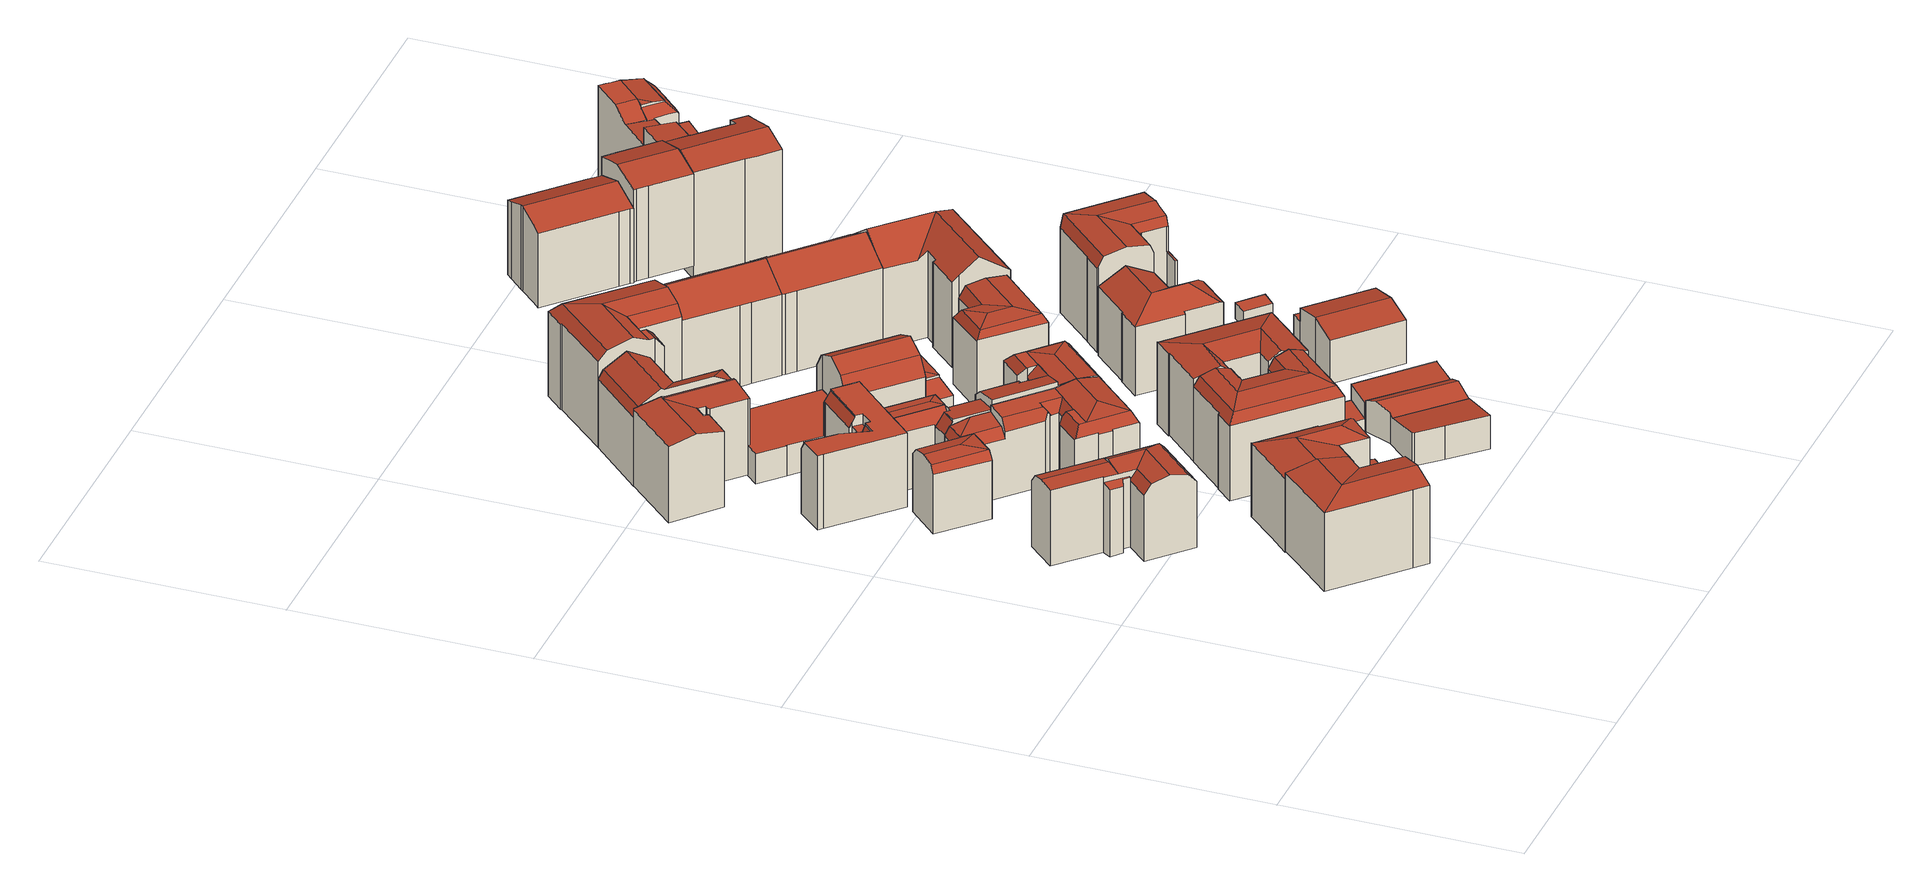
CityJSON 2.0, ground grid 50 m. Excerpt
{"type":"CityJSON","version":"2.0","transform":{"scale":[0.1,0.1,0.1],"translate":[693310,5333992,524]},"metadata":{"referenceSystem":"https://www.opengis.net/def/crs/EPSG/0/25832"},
"CityObjects":{
"building1":{"type":"Building","attributes":{"Gemeindeschluessel":"09162000","HoeheDach":"546.580","HoeheGrund":"527.870","Methode":"2000","NiedrigsteTraufeDesGebaeudes":"545.292","Geometrietyp2DReferenz":"3000","function":"31001_1000","roofType":"3100","measuredHeight":18.71,"storeysAboveGround":5},"geometry":[{"type":"MultiSurface","lod":"2","boundaries":[[[0,1,2,3,4,5]],[[6,7,8,2,1,0]],[[5,4,3,9,10,11]],[[12,13,14,15,11,10,9,16,17,18,19,20,21,22]],[[2,8,17,16,9,3]],[[15,14,23,24,5,11]],[[24,23,25,26,27,0,5]],[[27,26,28,29,30,6,0]],[[20,19,18,17,8,7,6,30]],[[29,21,20,30]],[[13,25,23,14]],[[21,29,28,22]],[[13,12,22,28,26,25]]],"semantics":{"surfaces":[{"type":"RoofSurface"},{"type":"WallSurface"},{"type":"GroundSurface"}],"values":[0,0,1,2,1,1,0,0,1,1,1,1,1]}}]},
"building2":{"type":"Building","attributes":{"Gemeindeschluessel":"09162000","HoeheDach":"545.430","HoeheGrund":"527.653","Methode":"2000","NiedrigsteTraufeDesGebaeudes":"542.210","Geometrietyp2DReferenz":"3000","function":"31001_1000","roofType":"3100","measuredHeight":17.78,"storeysAboveGround":4},"geometry":[{"type":"MultiSurface","lod":"2","boundaries":[[[31,32,33,34,35,36,37]],[[33,38,39,34]],[[40,41,42,43,44,45]],[[34,39,46,35]],[[47,48,49,50,51,43,42]],[[52,45,44,53,38]],[[54,55,56,57,58,59]],[[46,39,60,50,49]],[[61,62,63,59,58,64]],[[52,65,40,45]],[[66,64,58,57]],[[54,59,63,67]],[[39,38,53,60]],[[65,52,32,31]],[[50,60,53,51]],[[32,52,38,33]],[[68,47,42,41]],[[53,44,43,51]],[[35,46,66,57,56,36]],[[67,63,62,69]],[[68,69,62,61,48,47]],[[46,49,48,61,64,66]],[[54,67,69,68,41,40,65,31,37,55]],[[37,36,56,55]]],"semantics":{"surfaces":[{"type":"WallSurface"},{"type":"RoofSurface"},{"type":"GroundSurface"}],"values":[0,1,0,1,1,1,0,1,1,0,0,0,1,0,0,1,0,1,1,0,0,0,2,0]}}]},
"building3":{"type":"Building","attributes":{"Gemeindeschluessel":"09162000","HoeheDach":"533.784","HoeheGrund":"527.784","Methode":"3220","NiedrigsteTraufeDesGebaeudes":"533.784","Geometrietyp2DReferenz":"3000","function":"31001_2000","roofType":"9999","measuredHeight":6},"geometry":[{"type":"MultiSurface","lod":"2","boundaries":[[[70,71,72,73]],[[74,70,73,75]],[[76,74,75,77]],[[77,75,73,72]],[[71,70,74,76]],[[71,76,77,72]]],"semantics":{"surfaces":[{"type":"WallSurface"},{"type":"GroundSurface"},{"type":"RoofSurface"}],"values":[0,0,0,1,2,0]}}]},
"building4":{"type":"Building","attributes":{"Gemeindeschluessel":"09162000","HoeheDach":"545.470","HoeheGrund":"527.600","Methode":"2000","NiedrigsteTraufeDesGebaeudes":"543.871","Geometrietyp2DReferenz":"3000","function":"31001_9998","roofType":"3200","measuredHeight":17.87,"storeysAboveGround":4},"geometry":[{"type":"MultiSurface","lod":"2","boundaries":[[[78,79,80,81,82,83]],[[80,79,84,85]],[[86,87,88,78,83,89,90]],[[91,92,93,94,95,96,97,98]],[[99,100,101,102,95,94]],[[103,98,97,96,88,87,86]],[[101,104,105,106,107,102]],[[85,84,108,109]],[[110,100,99,94,93,92,91,111,112,113,114,82,81,80,85,109,115,116,117]],[[90,89,83,82,114,113]],[[88,118,107,106,119,108,84,79,78]],[[91,98,103,111]],[[117,105,104,110]],[[96,95,102,107,118,88]],[[110,104,101,100]],[[112,111,103,86,90,113]],[[119,106,105,117,116,115,109,108]]],"semantics":{"surfaces":[{"type":"WallSurface"},{"type":"RoofSurface"},{"type":"GroundSurface"}],"values":[0,0,1,0,0,1,1,0,2,0,1,0,0,1,0,0,0]}}]},
"building5":{"type":"Building","attributes":{"Gemeindeschluessel":"09162000","HoeheDach":"543.650","HoeheGrund":"527.150","Methode":"2000","NiedrigsteTraufeDesGebaeudes":"540.872","Geometrietyp2DReferenz":"3000","function":"31001_2000","roofType":"1000","measuredHeight":16.5,"storeysAboveGround":4},"geometry":[{"type":"MultiSurface","lod":"2","boundaries":[[[120,121,122,123,124,125,126,127]],[[128,129,130,131,132]],[[130,129,133,134,122,121]],[[135,136,137,138]],[[139,140,141,142]],[[143,144,145,146,147,131,130,121,120]],[[128,132,148,149,150]],[[142,151,152,139]],[[132,131,147]],[[153,154,124,123,155,156]],[[136,157,158,159,160,156,155,134,133,150,149,161,141,140,137]],[[162,163,145,144]],[[164,161,149,148]],[[165,166,163,162]],[[143,120,127,167]],[[168,158,157,169]],[[148,132,147,146,164]],[[170,138,137,140,139,152]],[[142,141,161,164]],[[164,146,145,163,166,151,142]],[[167,127,126,171]],[[172,160,159,173]],[[171,126,125,174]],[[173,159,158,168]],[[169,157,136,135]],[[170,165,162,144,143,167,171,174,154,153,172,173,168,169,135,138]],[[174,125,124,154]],[[153,156,160,172]],[[165,170,152,151,166]],[[122,134,155,123]],[[128,150,133,129]]],"semantics":{"surfaces":[{"type":"RoofSurface"},{"type":"WallSurface"},{"type":"GroundSurface"}],"values":[0,0,1,1,1,1,1,0,1,1,0,1,1,1,1,1,0,1,1,0,1,1,1,1,1,2,1,1,1,1,1]}}]},
"building6":{"type":"Building","attributes":{"Gemeindeschluessel":"09162000","HoeheDach":"545.060","HoeheGrund":"527.063","Methode":"2000","NiedrigsteTraufeDesGebaeudes":"544.044","Geometrietyp2DReferenz":"3000","function":"31001_2000","roofType":"3100","measuredHeight":18,"storeysAboveGround":4},"geometry":[{"type":"MultiSurface","lod":"2","boundaries":[[[175,176,177,178,179]],[[180,181,177,176]],[[182,183,184,185]],[[186,175,179,187]],[[188,189,190,191]],[[192,193,194,195,196]],[[197,198,199,200]],[[182,192,196,190,189,201,202,183]],[[186,187,203,204]],[[205,201,189,188]],[[198,197,194,193]],[[206,205,188,191,195,194,197,200,180,176,175,186,204,207]],[[198,193,192,182,178,177,181,199]],[[184,207,204,203,208,185]],[[206,207,184,183,202]],[[206,202,201,205]],[[185,208,182]],[[200,199,181,180]],[[191,190,196,195]],[[182,208,203,187,179,178]]],"semantics":{"surfaces":[{"type":"WallSurface"},{"type":"RoofSurface"},{"type":"GroundSurface"}],"values":[0,0,1,0,0,0,0,1,0,0,0,2,1,0,0,0,1,0,0,1]}}]},
"building7":{"type":"Building","attributes":{"Gemeindeschluessel":"09162000","HoeheDach":"545.260","HoeheGrund":"527.419","Methode":"2000","NiedrigsteTraufeDesGebaeudes":"540.250","Geometrietyp2DReferenz":"3000","function":"31001_9998","roofType":"3200","measuredHeight":17.84,"storeysAboveGround":4},"geometry":[{"type":"MultiSurface","lod":"2","boundaries":[[[209,210,211,212,213]],[[214,215,216,217]],[[218,219,220,221,222]],[[223,224,225,226]],[[227,228,218,222,213,212]],[[229,223,226,230]],[[217,231,232,214]],[[233,234,235,236,237,238]],[[219,239,240,241,220]],[[242,215,214,232,243,244,245,246,247,248,249,250]],[[251,248,247,252]],[[221,220,241,253,246,245]],[[254,227,212,255,223,229]],[[256,257,258,259]],[[228,260,239,219,218]],[[211,255,212]],[[261,262,263,264]],[[265,266,267,233,238]],[[268,269,270,271]],[[235,272,273,236]],[[274,210,231,217]],[[275,230,226,225,276,269,268]],[[277,249,248,251,278]],[[250,249,277,279]],[[267,258,257,280,278,251,281,234,233]],[[243,232,231]],[[242,271,270,216,215]],[[281,272,235,234]],[[224,274,217,276,225]],[[261,282,237,236,273,262]],[[265,238,237,282]],[[259,258,267,266]],[[252,247,246,253,272,281]],[[251,252,281]],[[283,279,277,278,280]],[[221,245,244,209,213,222]],[[254,229,230,275]],[[283,256,259,266,265,282,261,264,260,228,227,254,275,268,271,242,250,279]],[[210,209,244,243,231]],[[255,211,274,224,223]],[[217,216,270,269,276]],[[211,210,274]],[[283,280,257,256]],[[272,253,263,262,273]],[[260,264,263,240,239]],[[240,263,253,241]]],"semantics":{"surfaces":[{"type":"RoofSurface"},{"type":"WallSurface"},{"type":"GroundSurface"}],"values":[0,0,0,0,1,0,1,0,0,1,0,0,1,1,1,1,1,1,1,0,1,1,0,1,0,0,1,0,0,1,1,1,0,0,1,1,1,2,0,0,0,1,1,0,1,0]}}]},
"building8":{"type":"Building","attributes":{"Gemeindeschluessel":"09162000","HoeheDach":"533.309","HoeheGrund":"527.309","Methode":"3220","NiedrigsteTraufeDesGebaeudes":"533.309","Geometrietyp2DReferenz":"3000","function":"31001_2000","roofType":"9999","measuredHeight":6},"geometry":[{"type":"MultiSurface","lod":"2","boundaries":[[[284,285,286,287]],[[288,289,285,284]],[[288,284,287,290]],[[285,289,291,286]],[[287,286,291,290]],[[289,288,290,291]]],"semantics":{"surfaces":[{"type":"WallSurface"},{"type":"RoofSurface"},{"type":"GroundSurface"}],"values":[0,1,0,0,2,0]}}]},
"building9":{"type":"Building","attributes":{"Gemeindeschluessel":"09162000","HoeheDach":"531.064","HoeheGrund":"527.330","Methode":"1000","NiedrigsteTraufeDesGebaeudes":"530.474","Geometrietyp2DReferenz":"3000","function":"31001_2000","roofType":"1000","measuredHeight":3.73},"geometry":[{"type":"MultiSurface","lod":"2","boundaries":[[[292,293,290,294]],[[295,296,297,293,292]],[[296,298,291,297]],[[299,295,292,294]],[[293,297,291,290]],[[299,298,296,295]],[[299,294,290,291,298]]],"semantics":{"surfaces":[{"type":"WallSurface"},{"type":"RoofSurface"},{"type":"GroundSurface"}],"values":[0,1,0,0,0,0,2]}}]},
"building10":{"type":"Building","attributes":{"Gemeindeschluessel":"09162000","HoeheDach":"546.850","HoeheGrund":"527.047","Methode":"2000","NiedrigsteTraufeDesGebaeudes":"541.521","Geometrietyp2DReferenz":"3000","function":"31001_1000","roofType":"3100","measuredHeight":19.8,"storeysAboveGround":4},"geometry":[{"type":"MultiSurface","lod":"2","boundaries":[[[300,301,302,303,304,305,306,307,308,309,310,311]],[[312,300,311,313]],[[314,315,316,312,317]],[[304,318,319,320,321,322,305]],[[323,324,325,317,312,313]],[[319,318,326,327,328]],[[308,325,324,309]],[[325,329,317]],[[330,322,321,331]],[[329,325,308,307,331]],[[302,327,326,303]],[[323,310,309,324]],[[320,319,328,332]],[[303,326,318,304]],[[301,300,312,316,333]],[[329,331,321,320,332,314,317]],[[333,316,315]],[[310,323,313,311]],[[301,333,315,314,332,328,327,302]],[[305,322,330,306]],[[306,330,331,307]]],"semantics":{"surfaces":[{"type":"GroundSurface"},{"type":"WallSurface"},{"type":"RoofSurface"}],"values":[0,1,2,1,2,2,1,1,2,1,1,1,2,1,1,2,2,1,1,1,1]}}]},
"building11":{"type":"Building","attributes":{"Gemeindeschluessel":"09162000","HoeheDach":"533.683","HoeheGrund":"527.033","Methode":"1000","NiedrigsteTraufeDesGebaeudes":"533.683","Geometrietyp2DReferenz":"3000","function":"31001_2000","roofType":"1000","measuredHeight":6.65,"storeysAboveGround":2},"geometry":[{"type":"MultiSurface","lod":"2","boundaries":[[[334,335,336,337]],[[338,339,340,341]],[[341,340,342,343]],[[344,345,335,334]],[[346,347,348,349]],[[349,348,350,351]],[[337,336,339,338]],[[352,353,347,346]],[[300,344,334,337,338,341,343,352,346,349,351,301]],[[301,354,355,300]],[[345,355,354,350,348,347,353,342,340,339,336,335]],[[351,350,354,301]],[[343,342,353,352]],[[345,344,300,355]]],"semantics":{"surfaces":[{"type":"WallSurface"},{"type":"GroundSurface"},{"type":"RoofSurface"}],"values":[0,0,0,0,0,0,0,0,1,0,2,0,0,0]}}]},
"building12":{"type":"Building","attributes":{"Gemeindeschluessel":"09162000","HoeheDach":"545.470","HoeheGrund":"527.473","Methode":"2000","NiedrigsteTraufeDesGebaeudes":"539.980","Geometrietyp2DReferenz":"3000","function":"31001_9998","roofType":"3200","measuredHeight":18,"storeysAboveGround":4},"geometry":[{"type":"MultiSurface","lod":"2","boundaries":[[[356,357,358,359]],[[360,361,362,363,364,365,366]],[[367,368,369,370,371,372,373,374,375,356,359,376]],[[377,378,375,374,379,380]],[[381,382,383,384,385,386]],[[387,388,389]],[[382,390,391,383]],[[360,366,392,393,373,372]],[[394,395,396,397]],[[397,398,399,394]],[[387,389,400,401,402]],[[382,381,377,380]],[[356,375,378,357]],[[403,364,363,404]],[[405,406,407,408]],[[409,402,401,410,411,412]],[[413,414,415,416,417,403,404,418,419,420,421,405,408,422,423,424,367,376]],[[389,388,425,426]],[[400,427,428,429,430,407,406,410,401]],[[404,363,362,418]],[[371,426,425,360,372]],[[379,431,432,433,380]],[[360,425,388,387,434,435,361]],[[369,427,436,370]],[[364,392,365]],[[436,427,400]],[[422,430,429,423]],[[414,384,383,391,437,398,397,396,415]],[[419,418,362,361,435]],[[365,392,366]],[[403,417,432,431,438,364]],[[424,423,429,428,439]],[[390,440,437,391]],[[405,421,411,410,406]],[[424,439,368,367]],[[419,435,409,412,420]],[[394,399,390,382]],[[420,412,411,421]],[[390,399,440]],[[392,364,438,393]],[[416,415,396,395,441]],[[433,441,395,394,382,380]],[[440,399,398,437]],[[434,402,409,435]],[[377,381,386,358,357,378]],[[371,370,436,400,389,426]],[[417,416,441,433,432]],[[368,439,428,427,369]],[[387,402,434]],[[373,393,438,431,379,374]],[[413,376,359,358,386,385]],[[408,407,430,422]],[[413,385,384,414]]],"semantics":{"surfaces":[{"type":"RoofSurface"},{"type":"WallSurface"},{"type":"GroundSurface"}],"values":[0,0,1,0,0,1,1,0,0,1,0,1,1,1,1,0,2,1,0,1,1,0,0,0,1,0,1,1,1,1,1,1,0,1,1,1,1,1,0,0,1,0,0,1,1,0,1,0,1,1,1,1,1]}}]},
"building13":{"type":"Building","attributes":{"Gemeindeschluessel":"09162000","HoeheDach":"545.640","HoeheGrund":"525.846","Methode":"2000","NiedrigsteTraufeDesGebaeudes":"542.407","Geometrietyp2DReferenz":"3000","function":"31001_9998","roofType":"3100","measuredHeight":19.79,"storeysAboveGround":4},"geometry":[{"type":"MultiSurface","lod":"2","boundaries":[[[442,443,444,445]],[[446,447,448,449]],[[450,451,452,453]],[[454,455,456,457]],[[458,442,445,449]],[[459,447,446,460,461,462,463]],[[455,454,464,465]],[[466,467,468,469]],[[443,470,471,456,455,465,472]],[[443,442,473,470]],[[448,474,453,452,475,476]],[[447,459,474,448]],[[457,456,471,477]],[[476,475,458]],[[467,464,454,457,477,450,453,474,459,463,468]],[[460,446,449,445]],[[444,466,469,462,461]],[[442,458,475,452,451,473]],[[463,462,469,468]],[[467,466,472,465,464]],[[450,477,471,470,473,451]],[[448,476,458,449]],[[443,472,466,444]],[[444,461,460,445]]],"semantics":{"surfaces":[{"type":"RoofSurface"},{"type":"WallSurface"},{"type":"GroundSurface"}],"values":[0,0,1,1,0,1,1,1,0,0,1,1,1,1,2,0,0,0,1,1,1,0,0,0]}}]},
"building14":{"type":"Building","attributes":{"Gemeindeschluessel":"09162000","HoeheDach":"543.060","HoeheGrund":"527.249","Methode":"2000","NiedrigsteTraufeDesGebaeudes":"537.514","Geometrietyp2DReferenz":"3000","function":"31001_9998","roofType":"3100","measuredHeight":15.81,"storeysAboveGround":3},"geometry":[{"type":"MultiSurface","lod":"2","boundaries":[[[478,479,480,481]],[[482,483,484,485]],[[483,482,486,487,479,478,488]],[[479,487,489,480]],[[482,485,490,486]],[[484,491,492,490,485]],[[491,484,483,488,493]],[[487,486,490,492,489]],[[491,493,481,480,489,492]],[[488,478,481,493]]],"semantics":{"surfaces":[{"type":"RoofSurface"},{"type":"WallSurface"},{"type":"GroundSurface"}],"values":[0,1,1,0,0,1,2,0,1,1]}}]},
"building15":{"type":"Building","attributes":{"Gemeindeschluessel":"09162000","HoeheDach":"534.738","HoeheGrund":"526.818","Methode":"2000","NiedrigsteTraufeDesGebaeudes":"532.973","Geometrietyp2DReferenz":"3000","function":"31001_9998","roofType":"3100","measuredHeight":7.92,"storeysAboveGround":2},"geometry":[{"type":"MultiSurface","lod":"2","boundaries":[[[494,495,496,497]],[[498,499,500,501]],[[502,503,504,505]],[[501,506,507,508,498]],[[509,510,500,499,504,503]],[[494,511,508,507,495]],[[510,512,497,496,506,501,500]],[[513,509,503,502]],[[506,496,495,507]],[[511,505,504,499,498,508]],[[509,513,512,510]],[[512,513,502,505,511,494,497]]],"semantics":{"surfaces":[{"type":"WallSurface"},{"type":"RoofSurface"},{"type":"GroundSurface"}],"values":[0,0,0,1,1,0,0,0,1,0,0,2]}}]},
"building16":{"type":"Building","attributes":{"Gemeindeschluessel":"09162000","HoeheDach":"549.523","HoeheGrund":"527.020","Methode":"1000","NiedrigsteTraufeDesGebaeudes":"545.760","Geometrietyp2DReferenz":"3000","function":"31001_9998","roofType":"9999","measuredHeight":22.5,"storeysAboveGround":5},"geometry":[{"type":"MultiSurface","lod":"2","boundaries":[[[514,515,516,517,518,519]],[[305,520,521,522,523,524,304]],[[525,526,527,528]],[[529,530,531,532]],[[533,528,527,534,535,536]],[[532,531,519,537]],[[533,536,538,539]],[[540,517,516,541]],[[542,543,515,514]],[[537,519,518,544]],[[522,542,514,523]],[[521,545,546,542,522]],[[544,518,517,540]],[[547,543,542,546]],[[304,524,530,529]],[[525,528,533,539,305,304,529,532,537,544,540,541,548]],[[539,538,520,305]],[[523,514,519,531,530,524]],[[549,547,546,550]],[[534,527,526,550,546,545]],[[551,535,534,545]],[[538,536,535,551,520]],[[520,551,545,521]],[[525,548,549,550,526]],[[541,516,515,543,547,549,548]]],"semantics":{"surfaces":[{"type":"RoofSurface"},{"type":"WallSurface"},{"type":"GroundSurface"}],"values":[0,1,1,1,1,1,1,1,0,1,0,0,1,0,1,2,1,0,0,0,0,0,0,1,1]}}]},
"building17":{"type":"Building","attributes":{"Gemeindeschluessel":"09162000","HoeheDach":"530.423","HoeheGrund":"526.539","Methode":"2000","NiedrigsteTraufeDesGebaeudes":"529.102","Geometrietyp2DReferenz":"3000","function":"31001_2000","roofType":"1000","measuredHeight":3.88},"geometry":[{"type":"MultiSurface","lod":"2","boundaries":[[[552,553,554,555,556,557,558]],[[552,559,560,561,562,553]],[[563,562,561,564,565,566]],[[567,564,561,560]],[[555,566,565,556]],[[567,560,559,568,569]],[[558,568,559,552]],[[556,565,564,567,569,557]],[[554,563,566,555]],[[553,562,563,554]],[[557,569,568,558]]],"semantics":{"surfaces":[{"type":"GroundSurface"},{"type":"WallSurface"},{"type":"RoofSurface"}],"values":[0,1,2,1,1,2,1,1,1,1,1]}}]},
"building18":{"type":"Building","attributes":{"Gemeindeschluessel":"09162000","HoeheDach":"545.823","HoeheGrund":"525.846","Methode":"2000","NiedrigsteTraufeDesGebaeudes":"544.036","Geometrietyp2DReferenz":"3000","function":"31001_9998","roofType":"3100","measuredHeight":19.98,"storeysAboveGround":4},"geometry":[{"type":"MultiSurface","lod":"2","boundaries":[[[570,571,572,573]],[[574,575,576,577]],[[578,579,580,581,582]],[[583,584,578,582,585]],[[580,586,587,588,581]],[[574,577,589,590]],[[573,572,591,592]],[[578,584,593,579]],[[581,577,576,594,585,582]],[[587,595,596,588]],[[580,579,593,597,586]],[[570,590,589,598,571]],[[599,597,593,584,583,600,575,574,590,570,573,592]],[[587,586,597,599,595]],[[583,585,594,600]],[[596,591,572,571,598,588]],[[599,592,591,596,595]],[[588,598,589,577,581]],[[600,594,576,575]]],"semantics":{"surfaces":[{"type":"WallSurface"},{"type":"RoofSurface"},{"type":"GroundSurface"}],"values":[0,0,1,0,1,0,0,0,1,1,0,0,2,0,0,1,0,1,0]}}]},
"building19":{"type":"Building","attributes":{"Gemeindeschluessel":"09162000","HoeheDach":"536.582","HoeheGrund":"527.382","Methode":"2000","NiedrigsteTraufeDesGebaeudes":"528.470","Geometrietyp2DReferenz":"3000","function":"31001_2000","roofType":"3200","measuredHeight":9.2},"geometry":[{"type":"MultiSurface","lod":"2","boundaries":[[[601,602,603,604,605,606,607]],[[605,604,608,609,610,611]],[[612,613,610,609,614,615,616]],[[607,606,617,618]],[[606,605,611,617]],[[612,616,619,620]],[[620,619,621,622]],[[623,624,621,619,616,615]],[[602,622,621,624,625,603]],[[601,607,618,626]],[[613,626,618,617,611,610]],[[604,603,625,608]],[[608,623,614,609]],[[625,624,623,608]],[[623,615,614]],[[601,626,613,612,620,622,602]]],"semantics":{"surfaces":[{"type":"WallSurface"},{"type":"RoofSurface"},{"type":"GroundSurface"}],"values":[0,1,0,1,0,0,0,1,0,0,0,1,0,0,1,2]}}]},
"building20":{"type":"Building","attributes":{"Gemeindeschluessel":"09162000","HoeheDach":"533.956","HoeheGrund":"526.818","Methode":"1000","NiedrigsteTraufeDesGebaeudes":"533.007","Geometrietyp2DReferenz":"3000","function":"31001_2000","roofType":"1000","measuredHeight":7.14,"storeysAboveGround":2},"geometry":[{"type":"MultiSurface","lod":"2","boundaries":[[[494,627,628,629]],[[630,631,632,633]],[[497,634,627,494]],[[635,636,637,638]],[[638,637,631,630]],[[634,632,631,637,636,628,627]],[[633,632,634,497]],[[633,497,494,629,635,638,630]],[[629,628,636,635]]],"semantics":{"surfaces":[{"type":"WallSurface"},{"type":"RoofSurface"},{"type":"GroundSurface"}],"values":[0,0,0,0,0,1,0,2,0]}}]},
"building21":{"type":"Building","attributes":{"Gemeindeschluessel":"09162000","HoeheDach":"545.150","HoeheGrund":"527.488","Methode":"2000","NiedrigsteTraufeDesGebaeudes":"542.271","Geometrietyp2DReferenz":"3000","function":"31001_1000","roofType":"3100","measuredHeight":17.66,"storeysAboveGround":4},"geometry":[{"type":"MultiSurface","lod":"2","boundaries":[[[639,640,641,642]],[[643,644,645,646,647]],[[648,649,650,651]],[[652,653,647,646,654]],[[639,655,644,656]],[[644,643,657,656]],[[656,657,650,649,658]],[[655,645,644]],[[653,652,659,660,648,651]],[[653,651,650,657,643,647]],[[641,661,662,642]],[[639,642,645,655]],[[652,654,663,659]],[[642,662,663,654,646,645]],[[648,660,661,641,640,658,649]],[[639,656,658,640]],[[660,659,663,662,661]]],"semantics":{"surfaces":[{"type":"RoofSurface"},{"type":"WallSurface"},{"type":"GroundSurface"}],"values":[0,0,1,1,0,0,0,0,2,1,0,0,1,0,1,0,1]}}]},
"building22":{"type":"Building","attributes":{"Gemeindeschluessel":"09162000","HoeheDach":"549.600","HoeheGrund":"527.252","Methode":"2000","NiedrigsteTraufeDesGebaeudes":"545.318","Geometrietyp2DReferenz":"3000","function":"31001_1000","roofType":"3100","measuredHeight":22.35,"storeysAboveGround":5},"geometry":[{"type":"MultiSurface","lod":"2","boundaries":[[[664,665,666,667]],[[668,669,670,671]],[[672,673,674,675]],[[671,670,667,666,676]],[[669,668,677,678]],[[674,673,679,680,676,666,665]],[[678,677,681,682]],[[683,679,673,672]],[[683,672,675,664,667,670,669,678,682]],[[683,682,681,680,679]],[[668,671,676,680,681,677]],[[675,674,665,664]]],"semantics":{"surfaces":[{"type":"WallSurface"},{"type":"RoofSurface"},{"type":"GroundSurface"}],"values":[0,0,0,0,0,1,0,0,2,0,1,0]}}]},
"building23":{"type":"Building","attributes":{"Gemeindeschluessel":"09162000","HoeheDach":"529.790","HoeheGrund":"527.190","Methode":"1000","NiedrigsteTraufeDesGebaeudes":"529.790","Geometrietyp2DReferenz":"3000","function":"31001_2000","roofType":"1000","measuredHeight":2.6},"geometry":[{"type":"MultiSurface","lod":"2","boundaries":[[[684,685,686,687,688]],[[687,689,690,688]],[[686,691,689,687]],[[684,692,693,685]],[[688,690,692,684]],[[685,693,691,686]],[[690,689,691,693,692]]],"semantics":{"surfaces":[{"type":"GroundSurface"},{"type":"WallSurface"},{"type":"RoofSurface"}],"values":[0,1,1,1,1,1,2]}}]},
"building24":{"type":"Building","attributes":{"Gemeindeschluessel":"09162000","HoeheDach":"545.420","HoeheGrund":"526.879","Methode":"2000","NiedrigsteTraufeDesGebaeudes":"542.141","Geometrietyp2DReferenz":"3000","function":"31001_9998","roofType":"3100","measuredHeight":18.54,"storeysAboveGround":4},"geometry":[{"type":"MultiSurface","lod":"2","boundaries":[[[694,695,696,697,698,699,700]],[[701,702,703,699,698]],[[702,704,705,706,703]],[[707,708,709,695,694]],[[710,711,712,713,714,715,704,702,701,716,717,718,719]],[[718,709,708,719]],[[700,699,703,706]],[[714,720,721,715]],[[711,722,723,712]],[[713,724,720,714]],[[694,700,725,723,722,726,707]],[[726,710,719,708,707]],[[701,698,697,716]],[[705,704,715,721]],[[700,706,705,721,720,724,725]],[[710,726,722,711]],[[718,717,696,695,709]],[[713,712,723,725,724]],[[716,697,696,717]]],"semantics":{"surfaces":[{"type":"RoofSurface"},{"type":"WallSurface"},{"type":"GroundSurface"}],"values":[0,1,1,0,2,1,0,1,1,1,0,1,1,1,0,1,1,1,1]}}]},
"building25":{"type":"Building","attributes":{"Gemeindeschluessel":"09162000","HoeheDach":"549.600","HoeheGrund":"527.265","Methode":"2000","NiedrigsteTraufeDesGebaeudes":"545.246","Geometrietyp2DReferenz":"3000","function":"31001_2000","roofType":"3100","measuredHeight":22.34,"storeysAboveGround":5},"geometry":[{"type":"MultiSurface","lod":"2","boundaries":[[[727,728,729,730]],[[731,732,733,734,679]],[[733,732,735,736]],[[679,734,737,738]],[[739,740,737,734,733,736,741,742,727,730,743,744,745,746]],[[741,747,748,742]],[[744,749,750,745]],[[740,751,738,737]],[[736,735,747,741]],[[739,752,751,740]],[[753,754,750,749,755,729,728,748,747,735,732,731]],[[739,746,754,753,752]],[[743,755,749,744]],[[730,729,755,743]],[[679,738,751,752,753,731]],[[745,750,754,746]],[[742,748,728,727]]],"semantics":{"surfaces":[{"type":"WallSurface"},{"type":"GroundSurface"},{"type":"RoofSurface"}],"values":[0,0,0,0,1,0,0,0,0,0,2,0,0,0,2,0,0]}}]},
"building26":{"type":"Building","attributes":{"Gemeindeschluessel":"09162000","HoeheDach":"538.123","HoeheGrund":"527.038","Methode":"2000","NiedrigsteTraufeDesGebaeudes":"533.660","Geometrietyp2DReferenz":"3000","function":"31001_1000","roofType":"3100","measuredHeight":11.09,"storeysAboveGround":3},"geometry":[{"type":"MultiSurface","lod":"2","boundaries":[[[756,757,758,759]],[[760,759,758,761]],[[762,763,764,757,765]],[[765,757,756,766]],[[767,768,769,770]],[[757,764,771,758]],[[761,772,767,770,762,765,766,773,760]],[[768,774,763,769]],[[756,759,760,773,766]],[[770,769,763,762]],[[767,772,761,758,771,774,768]],[[774,771,764,763]]],"semantics":{"surfaces":[{"type":"RoofSurface"},{"type":"WallSurface"},{"type":"GroundSurface"}],"values":[0,1,1,1,1,1,2,0,1,1,1,0]}}]},
"building27":{"type":"Building","attributes":{"Gemeindeschluessel":"09162000","HoeheDach":"550.170","HoeheGrund":"527.249","Methode":"2000","NiedrigsteTraufeDesGebaeudes":"545.008","Geometrietyp2DReferenz":"3000","function":"31001_1000","roofType":"3100","measuredHeight":22.92,"storeysAboveGround":5},"geometry":[{"type":"MultiSurface","lod":"2","boundaries":[[[775,776,777,778,779]],[[780,781,782,783]],[[784,785,786,787]],[[788,779,778,789]],[[790,791,780,783]],[[792,791,790,793]],[[794,795,792,793]],[[788,786,785,775,779]],[[794,777,776,796,795]],[[787,786,788,789,797]],[[777,794,793,790,783,782,797,789,778]],[[784,787,797,782,781]],[[775,785,796,776]],[[785,784,781,780,791,792,795,796]]],"semantics":{"surfaces":[{"type":"WallSurface"},{"type":"RoofSurface"},{"type":"GroundSurface"}],"values":[0,0,1,0,0,0,0,1,0,0,2,0,1,1]}}]},
"building28":{"type":"Building","attributes":{"Gemeindeschluessel":"09162000","HoeheDach":"549.430","HoeheGrund":"527.510","Methode":"2000","NiedrigsteTraufeDesGebaeudes":"541.143","Geometrietyp2DReferenz":"3000","function":"31001_9998","roofType":"3100","measuredHeight":21.92,"storeysAboveGround":5},"geometry":[{"type":"MultiSurface","lod":"2","boundaries":[[[798,799,800,801,802,803]],[[804,805,806,807]],[[808,809,810,811]],[[812,813,798,803,814]],[[815,816,817,818,819,820,821,822]],[[823,808,811,824]],[[825,820,819,826]],[[827,828,813,812]],[[829,802,801,830]],[[831,821,820,825,832,833]],[[805,800,799,806]],[[798,813,828,810,809,834,799]],[[835,836,816,815,837,838,839]],[[840,841,842,843]],[[844,818,817,845]],[[837,815,822,807]],[[821,831,807,822]],[[842,846,843]],[[847,848,849,850]],[[851,823,824,852]],[[830,801,800,805,804,841,840]],[[804,807,831,833,849,848,846,842,841]],[[843,846,848,847]],[[845,817,816,836]],[[806,799,834,853,839,838]],[[835,854,855,851,852,827,812,814,829,830,840,843,847,850,832,825,826,844,845,836]],[[814,803,802,829]],[[827,852,824,811,810,828]],[[806,838,837,807]],[[826,819,818,844]],[[855,808,823,851]],[[850,849,833,832]],[[835,839,853,854]],[[855,854,853,834,809,808]]],"semantics":{"surfaces":[{"type":"RoofSurface"},{"type":"WallSurface"},{"type":"GroundSurface"}],"values":[0,0,1,1,0,0,1,1,1,1,0,0,1,1,1,1,1,1,1,1,1,0,1,1,0,2,1,1,0,1,1,1,1,1]}}]},
"building29":{"type":"Building","attributes":{"Gemeindeschluessel":"09162000","HoeheDach":"530.908","HoeheGrund":"527.296","Methode":"2000","NiedrigsteTraufeDesGebaeudes":"530.908","Geometrietyp2DReferenz":"3000","function":"31001_2000","roofType":"1000","measuredHeight":3.61},"geometry":[{"type":"MultiSurface","lod":"2","boundaries":[[[856,857,858,859]],[[860,857,856,861]],[[860,861,862,863]],[[861,856,859,862]],[[862,859,858,863]],[[860,863,858,857]]],"semantics":{"surfaces":[{"type":"WallSurface"},{"type":"RoofSurface"},{"type":"GroundSurface"}],"values":[0,0,0,1,0,2]}}]},
"building30":{"type":"Building","attributes":{"Gemeindeschluessel":"09162000","HoeheDach":"546.022","HoeheGrund":"527.030","Methode":"1000","NiedrigsteTraufeDesGebaeudes":"543.537","Geometrietyp2DReferenz":"3000","function":"31001_9998","roofType":"3100","measuredHeight":18.99,"storeysAboveGround":4},"geometry":[{"type":"MultiSurface","lod":"2","boundaries":[[[864,865,866,867]],[[866,865,868,869]],[[870,871,872,873,874,875,876]],[[877,878,876,875,864,879,880]],[[870,876,878,881]],[[871,870,881,882,883,884,867,866,869,885,886,887,888,889,872]],[[875,874,873,890,891,892,893,894,868,865,864]],[[889,890,873,872]],[[880,879,864,867,884,883]],[[892,891,890,889,888,887,886,893]],[[882,877,880,883]],[[869,868,894,885]],[[881,878,877,882]],[[885,894,893,886]]],"semantics":{"surfaces":[{"type":"WallSurface"},{"type":"RoofSurface"},{"type":"GroundSurface"}],"values":[0,0,0,1,0,2,1,0,0,0,0,0,0,0]}}]},
"building31":{"type":"Building","attributes":{"Gemeindeschluessel":"09162000","HoeheDach":"549.558","HoeheGrund":"527.210","Methode":"1000","NiedrigsteTraufeDesGebaeudes":"547.689","Geometrietyp2DReferenz":"3000","function":"31001_9998","roofType":"3100","measuredHeight":22.35,"storeysAboveGround":5},"geometry":[{"type":"MultiSurface","lod":"2","boundaries":[[[895,896,897,898]],[[899,900,901,902]],[[903,904,905,906]],[[907,896,895,908,909,910]],[[902,901,911,912,897,896,907,910,913,914]],[[915,916,917,918]],[[898,897,912,919]],[[899,903,906,915,918,920,921,922,909,908,895,898,919,923,900]],[[924,914,913,910,909,922,921,920]],[[899,902,904,903]],[[917,916,905,904,902,914,924]],[[911,901,900,923,919,912]],[[918,917,924,920]],[[906,905,916,915]]],"semantics":{"surfaces":[{"type":"WallSurface"},{"type":"RoofSurface"},{"type":"GroundSurface"}],"values":[0,0,0,0,1,0,0,2,0,0,1,0,0,0]}}]},
"building32":{"type":"Building","attributes":{"Gemeindeschluessel":"09162000","HoeheDach":"549.720","HoeheGrund":"524.232","Methode":"2000","NiedrigsteTraufeDesGebaeudes":"531.073","Geometrietyp2DReferenz":"3000","function":"31001_9998","roofType":"3100","measuredHeight":25.49,"storeysAboveGround":5},"geometry":[{"type":"MultiSurface","lod":"2","boundaries":[[[925,926,927,928,929,930]],[[931,932,933,934,935,936,937]],[[938,939,940,941,942,943,944]],[[945,946,947,948,949,950]],[[951,952,953,954]],[[955,956,957,958]],[[958,957,959,960]],[[961,962,963,964,965,966]],[[967,968,969,970]],[[971,972,973,974]],[[975,976,902,977,978,979]],[[980,981,982,983,984,944,943,942,985,986,987,988,989,990]],[[955,991,992,993,994,995,956]],[[940,939,996,997,998,999,1000,941]],[[1001,1002,927,926,925,1003,1004,1005,1006,1007,1008,992,991,955,958,960,1009,1010,1011,1012,966,965,964,971,974,1013,1014,1015,1016,1017,1018,979,978,977,1019,990,989,988,987,986,985,1000,999,998,997,1020,936,935,934]],[[1008,1021,993,992]],[[970,959,957,956,995,981,980,967]],[[1022,952,951,950,938,944,984]],[[902,968,967,980,990,1019,977]],[[948,938,949]],[[982,981,995,994]],[[1002,1001,1023,1024,1025,928,927]],[[1016,1015,1026,1027,1028,1017]],[[1029,1030,1012,1011,1010,1031]],[[1023,933,932,1024]],[[1008,1007,1006,1032,1033,1034,1021]],[[1035,1036,973,972,963,962,961,1030,1029,1031,969,968,902,976]],[[1028,1027,1026,1035,976,975,1037]],[[1018,1037,975,979]],[[1038,1039,937,936,1020,997,996]],[[1010,1009,960,959,970,969,1031]],[[946,1040,1039,1038,1041,947]],[[994,993,1021,1034,953,1022,983,982]],[[1005,1004,1003,925,930,1042,1043,1044,1032,1006]],[[953,952,1022]],[[954,953,1034,1033]],[[985,942,941,1000]],[[948,947,1041,1038,996,939,938]],[[934,933,1023,1001]],[[964,963,972,971]],[[984,983,1022]],[[950,949,938,950,951]],[[1015,1014,1013,974,973,1036,1035,1026]],[[1042,930,929,928,1025,931,937,1039,1040,946]],[[1017,1028,1037,1018]],[[932,931,1025,1024]],[[1012,1030,961,966]],[[1033,1032,1044,1043,1042,946,945,950,951,954]]],"semantics":{"surfaces":[{"type":"WallSurface"},{"type":"RoofSurface"},{"type":"GroundSurface"}],"values":[0,0,1,0,0,0,0,0,0,0,0,0,0,0,2,0,1,1,0,1,0,0,0,0,1,0,1,1,0,0,0,0,1,0,0,0,0,1,0,0,0,0,0,1,0,0,0,1]}}]}
},
"vertices":[
[281,160,226],[321,203,226],[352,236,226],[304,282,213],[273,249,213],[194,163,213],[370,157,213],[370,158,213],[401,191,213],[304,282,39],[273,249,39],[194,163,39],[398,51,39],[357,10,39],[330,35,39],[290,72,39],[352,236,39],[401,191,39],[370,158,39],[370,157,39],[369,157,39],[410,117,39],[437,90,39],[330,35,213],[290,72,213],[357,10,213],[398,51,226],[330,115,226],[437,90,214],[410,117,213],[369,157,213],
[261,445,36],[261,445,183],[248,457,204],[220,483,214],[191,510,204],[180,521,183],[180,521,36],[332,547,204],[290,558,214],[155,739,36],[102,682,36],[102,682,204],[127,709,209],[144,727,204],[155,739,183],[233,555,204],[183,605,204],[182,603,204],[204,582,204],[206,584,204],[230,611,209],[356,546,183],[247,628,204],[208,575,36],[219,564,36],[219,564,183],[219,564,182],[219,564,191],[208,575,191],[232,613,214],[182,603,193],[173,587,185],[194,568,185],[221,566,192],[356,546,36],[221,566,182],[194,568,36],[183,605,36],[173,587,36],
[487,140,98],[471,124,98],[471,124,38],[487,140,38],[454,172,98],[454,172,38],[438,155,98],[438,155,38],
[403,386,199],[453,338,199],[453,338,36],[403,386,36],[402,387,36],[402,387,199],[504,291,199],[504,291,36],[356,232,215],[398,277,215],[426,307,215],[345,326,199],[304,282,199],[409,183,36],[450,227,36],[450,228,36],[452,229,36],[452,229,199],[450,228,199],[450,227,199],[409,183,199],[498,185,36],[499,184,36],[499,184,199],[498,185,199],[401,191,201],[520,206,199],[551,237,199],[547,241,201],[497,240,215],[500,286,201],[500,286,36],[520,206,36],[401,191,36],[356,232,36],[304,282,36],[345,326,36],[503,284,36],[547,241,36],[551,237,36],[479,258,215],[503,284,201],
[234,1131,181],[233,1130,181],[238,1126,191],[311,1203,191],[301,1213,169],[298,1210,169],[299,1209,171],[229,1135,171],[227,1092,173],[248,1115,173],[233,1130,173],[212,1107,173],[213,1105,173],[248,1115,196],[238,1126,196],[85,1134,31],[85,1134,196],[77,1142,196],[77,1142,31],[115,1184,191],[115,1184,196],[165,1133,196],[165,1133,191],[234,1131,31],[197,1090,31],[197,1090,181],[202,1095,170],[212,1107,170],[220,1099,191],[220,1099,196],[227,1092,196],[174,1143,171],[122,1192,176],[351,1164,31],[301,1213,31],[311,1203,196],[351,1164,196],[214,1012,196],[247,1048,196],[303,1107,196],[354,1161,196],[197,1075,196],[191,1095,31],[191,1095,185],[197,1075,191],[175,1142,31],[175,1142,171],[229,1135,31],[247,1048,31],[214,1012,31],[122,1192,31],[299,1209,31],[354,1161,31],[303,1107,31],[298,1210,31],
[3,1415,31],[92,1336,31],[92,1336,200],[48,1375,211],[3,1415,200],[136,1382,31],[136,1382,200],[146,1480,211],[257,1375,211],[262,1380,209],[156,1480,209],[104,1523,31],[104,1523,200],[157,1390,31],[157,1390,200],[157,1395,201],[157,1395,31],[149,1411,202],[147,1412,203],[147,1412,31],[161,1399,31],[161,1399,202],[128,1392,31],[128,1392,203],[136,1385,201],[136,1385,31],[216,1335,200],[220,1332,200],[108,1525,201],[108,1525,31],[216,1335,31],[220,1332,31],[262,1380,31],[150,1485,211],
[320,862,182],[277,901,182],[277,900,181],[266,889,163],[308,849,163],[287,953,181],[279,961,163],[259,940,162],[256,921,181],[370,792,179],[381,791,194],[379,799,204],[316,858,204],[308,849,179],[234,854,181],[223,908,187],[166,961,187],[144,938,181],[266,889,34],[370,792,34],[225,845,164],[136,930,167],[256,921,182],[287,953,182],[326,714,182],[344,714,204],[379,752,204],[377,760,192],[369,762,179],[325,715,180],[389,790,184],[392,788,180],[389,810,204],[279,961,34],[318,924,190],[350,894,190],[350,894,204],[449,803,204],[483,771,213],[518,739,204],[527,730,179],[527,730,34],[425,639,204],[422,706,213],[425,777,204],[225,845,34],[266,889,182],[382,660,34],[382,660,179],[360,680,179],[360,680,34],[389,790,34],[386,758,34],[386,758,180],[404,777,180],[404,777,34],[325,715,34],[361,681,34],[361,681,182],[198,995,34],[198,995,163],[258,939,164],[258,939,34],[391,742,204],[385,759,179],[277,901,181],[136,930,34],[187,984,181],[425,621,180],[424,622,181],[425,621,34],[383,661,181],[355,703,204],[369,762,34],[383,661,34],
[538,278,93],[555,299,93],[555,299,33],[538,278,33],[581,234,93],[601,254,93],[581,234,33],[601,254,33],
[554,207,71],[581,234,71],[554,207,33],[585,175,65],[632,224,65],[601,254,71],[632,224,33],[585,175,33],
[296,1417,30],[262,1380,30],[108,1525,30],[104,1523,30],[210,1635,30],[297,1553,30],[253,1505,30],[244,1512,30],[227,1493,30],[243,1479,30],[251,1486,30],[309,1431,30],[296,1417,201],[309,1431,175],[156,1480,225],[232,1408,225],[296,1416,202],[221,1487,201],[210,1635,183],[218,1627,201],[254,1593,229],[290,1560,201],[297,1553,185],[251,1486,175],[243,1479,189],[227,1493,190],[104,1523,183],[108,1525,185],[115,1518,201],[227,1493,201],[253,1505,184],[244,1512,201],[151,1484,229],[262,1380,202],
[384,1200,30],[384,1200,97],[351,1164,97],[351,1164,30],[301,1213,30],[301,1213,97],[298,1210,97],[298,1210,30],[240,1266,97],[240,1266,30],[452,1272,30],[452,1272,97],[192,1310,30],[192,1310,97],[216,1335,97],[216,1335,30],[220,1332,97],[220,1332,30],[239,1265,30],[239,1265,97],[262,1380,97],[296,1417,97],
[291,949,189],[317,976,189],[304,988,163],[279,961,164],[482,827,208],[486,866,186],[477,856,195],[462,871,195],[461,888,187],[446,873,201],[440,867,208],[527,730,35],[527,730,187],[515,741,207],[485,770,212],[455,798,207],[455,798,215],[352,892,215],[352,892,194],[291,949,194],[279,961,35],[327,967,190],[317,976,190],[386,929,189],[336,976,189],[327,967,160],[343,984,189],[260,1061,189],[247,1048,166],[307,991,165],[304,988,160],[512,860,207],[513,860,208],[513,860,207],[343,984,190],[260,1061,190],[446,873,206],[386,929,206],[371,1014,189],[396,1017,163],[303,1107,160],[288,1092,189],[288,1092,190],[371,1014,190],[548,897,207],[531,914,207],[495,875,207],[461,888,35],[462,871,35],[569,902,35],[569,902,188],[570,904,187],[570,904,35],[494,874,207],[533,936,188],[532,936,187],[493,894,187],[307,991,35],[247,1048,35],[303,1107,35],[397,1016,35],[363,979,35],[477,856,35],[494,874,35],[493,894,35],[532,936,35],[591,883,35],[590,882,35],[634,842,35],[504,850,208],[504,850,207],[609,841,207],[633,843,188],[590,882,188],[591,883,186],[401,944,161],[363,979,161],[363,980,161],[495,875,186],[494,874,186],[550,839,212],[274,1076,191],[401,944,187],[634,842,187],[342,1013,191],[397,1016,161],
[540,466,216],[484,453,206],[641,304,206],[652,360,216],[695,450,206],[685,459,184],[661,433,184],[663,416,206],[627,513,18],[627,513,207],[603,488,207],[603,488,18],[499,490,18],[499,490,184],[500,489,187],[500,489,18],[597,479,206],[685,459,18],[717,429,216],[739,409,206],[748,401,185],[748,401,18],[466,455,18],[466,455,184],[642,288,185],[642,288,18],[717,368,18],[717,368,184],[583,559,206],[574,568,186],[466,455,185],[606,535,216],[661,433,18],[604,487,207],[604,487,185],[574,568,18],
[506,1084,135],[520,1100,172],[399,1215,172],[384,1200,135],[591,1176,135],[591,1176,32],[469,1290,32],[469,1290,138],[576,1160,172],[548,1130,191],[506,1084,32],[427,1245,191],[454,1275,172],[452,1272,32],[452,1272,174],[384,1200,32],
[774,295,28],[774,295,97],[904,169,97],[904,169,28],[742,228,90],[742,228,92],[857,117,92],[857,117,90],[690,166,28],[690,166,102],[688,169,102],[688,169,28],[887,150,107],[763,270,107],[751,237,95],[733,120,102],[798,52,103],[751,237,28],[798,52,28],[733,120,28],
[352,1760,241],[493,1626,241],[505,1640,220],[396,1744,220],[397,1745,218],[351,1788,218],[297,1553,241],[288,1561,241],[264,1584,255],[224,1622,241],[210,1635,221],[349,1607,30],[349,1607,220],[333,1590,220],[333,1590,30],[315,1747,30],[315,1747,220],[314,1749,218],[314,1749,30],[348,1576,30],[334,1589,218],[347,1577,219],[348,1576,218],[351,1788,30],[312,1539,218],[312,1539,30],[396,1744,30],[505,1640,30],[355,1682,255],[456,1586,255],[397,1745,30],[312,1588,241],[351,1630,241],[429,1556,241],[418,1543,30],[418,1543,220],[350,1607,219],[321,1579,241],
[750,403,25],[816,340,25],[777,298,25],[729,342,25],[737,350,25],[717,368,25],[748,401,25],[750,403,51],[767,387,51],[767,387,64],[816,340,64],[777,298,54],[735,352,56],[737,350,56],[729,342,54],[735,352,51],[748,401,51],[717,368,51],
[852,513,19],[852,513,200],[750,403,200],[750,403,19],[676,679,19],[643,644,19],[643,644,201],[676,679,201],[627,513,202],[651,539,203],[653,537,201],[674,587,218],[613,527,218],[574,568,19],[627,513,19],[574,568,203],[709,484,201],[708,483,201],[764,503,218],[677,678,201],[677,678,19],[748,401,200],[748,401,19],[651,539,19],[645,643,202],[685,459,200],[705,440,218],[709,484,19],[851,514,201],[685,459,19],[645,643,19],
[514,1008,34],[655,1160,34],[655,1160,80],[546,1043,80],[545,1043,80],[545,1043,45],[514,1008,45],[544,1070,115],[517,1095,115],[506,1084,86],[503,1081,79],[591,1176,34],[506,1084,34],[517,1095,120],[537,1117,126],[591,1176,126],[503,1081,45],[472,1047,45],[612,1199,126],[612,1199,34],[620,1192,124],[620,1192,34],[544,1070,120],[640,1174,120],[640,1174,115],[472,1047,34],
[774,295,91],[777,298,91],[777,298,28],[949,217,28],[949,217,100],[947,215,99],[947,215,28],[904,169,90],[816,340,28],[816,340,100],[827,330,100],[827,330,28],
[685,975,211],[763,1058,211],[732,1087,206],[680,1034,206],[581,1006,190],[593,1006,206],[648,1064,206],[649,1081,185],[580,1007,187],[801,1022,35],[801,1022,190],[690,904,187],[690,904,35],[650,1082,35],[580,1007,35],[650,1082,184],[647,1011,211],[689,917,206],[690,904,188],[795,1028,206],[680,1053,35],[721,1097,35],[721,1097,183],[681,1054,184],[680,1053,185],
[416,1542,32],[416,1542,213],[418,1543,215],[418,1543,32],[595,1555,214],[595,1555,32],[505,1640,32],[505,1640,213],[523,1442,32],[523,1442,213],[505,1458,213],[505,1458,32],[461,1591,256],[613,1539,213],[613,1539,32],[570,1398,213],[615,1446,256],[660,1495,213],[660,1495,32],[570,1398,32],
[582,1227,32],[641,1290,32],[679,1255,32],[620,1192,32],[612,1199,32],[620,1192,58],[612,1199,58],[679,1255,58],[582,1227,58],[641,1290,58],
[875,690,214],[932,692,188],[907,715,188],[907,729,182],[896,739,182],[897,739,181],[818,743,214],[896,739,29],[936,783,29],[936,783,182],[851,864,29],[851,864,183],[893,824,214],[877,626,185],[881,622,182],[939,685,182],[820,679,29],[816,675,29],[742,747,29],[740,748,29],[779,789,29],[780,788,29],[907,729,29],[907,715,29],[939,685,29],[881,622,29],[779,789,182],[780,788,183],[816,675,182],[742,747,182],[740,748,182],[741,748,182],[820,679,185],
[687,1472,33],[687,1472,213],[686,1471,213],[686,1471,33],[615,1447,256],[660,1495,214],[660,1495,33],[570,1398,33],[661,1496,213],[661,1496,33],[575,1393,33],[575,1393,212],[726,1252,33],[593,1376,33],[666,1491,33],[684,1474,33],[790,1374,33],[791,1375,33],[816,1351,33],[815,1350,33],[666,1491,213],[684,1474,213],[791,1375,213],[816,1351,213],[593,1376,212],[726,1252,213],[771,1302,256],[815,1350,214],[790,1374,213],
[1015,530,97],[997,510,97],[1114,401,97],[1132,420,97],[1132,420,30],[1114,401,30],[953,464,30],[953,464,141],[997,510,127],[997,510,30],[1015,530,30],[1026,307,30],[1026,307,127],[908,417,127],[908,417,30],[1114,401,127],[1070,354,30],[1072,477,30],[1070,354,141],
[970,1202,212],[801,1022,214],[801,1022,32],[972,1204,32],[972,1204,210],[770,1162,225],[794,1187,225],[794,1187,32],[770,1162,32],[779,1201,210],[877,1202,262],[772,1302,262],[726,1252,210],[815,1350,213],[815,1350,32],[766,1166,32],[766,1166,221],[711,1106,221],[711,1106,32],[721,1097,32],[721,1097,231],[753,1068,262],[726,1252,32],
[987,829,216],[985,848,246],[930,789,246],[936,783,227],[940,786,225],[981,829,226],[860,856,246],[895,823,254],[981,915,254],[978,981,246],[1034,791,171],[1034,791,225],[1032,793,225],[1032,793,171],[993,830,35],[993,830,227],[981,829,35],[1103,865,225],[1110,872,225],[1111,874,225],[1079,904,225],[1078,903,225],[992,983,225],[978,982,225],[978,981,225],[1009,763,171],[1006,766,171],[992,983,35],[1078,903,35],[1032,793,35],[1032,793,226],[940,786,35],[936,783,35],[978,982,245],[962,982,35],[962,982,224],[1040,797,246],[1071,830,35],[1110,872,35],[1103,865,246],[1071,831,254],[1071,830,254],[851,864,35],[851,864,224],[852,866,223],[852,866,35],[1079,904,35],[1111,874,35],[852,866,222],[882,898,35],[882,898,222],[883,898,224],[883,898,35],[1009,763,35],[1006,766,35],[1060,819,251],[1060,819,35],[1034,791,35],
[1107,622,69],[1107,622,33],[1060,665,33],[1060,665,69],[1081,597,33],[1081,597,69],[1035,639,69],[1035,639,33],
[686,1964,220],[690,1969,218],[690,1969,30],[686,1964,30],[719,1999,202],[719,1999,30],[787,1778,30],[832,1827,30],[877,1876,30],[877,1876,195],[877,1876,196],[832,1827,220],[787,1778,196],[764,1800,196],[782,1783,196],[656,1932,204],[640,1916,196],[782,1783,30],[764,1800,30],[640,1916,30],[656,1932,30],[731,2011,30],[788,1959,30],[838,1913,30],[856,1896,30],[873,1880,30],[873,1880,195],[856,1896,195],[838,1913,196],[788,1959,196],[731,2011,196],
[883,1871,32],[883,1871,237],[900,1856,237],[900,1856,32],[926,1740,32],[972,1789,32],[972,1789,237],[926,1740,256],[921,1734,32],[921,1734,254],[880,1691,237],[880,1691,32],[878,1876,237],[878,1876,32],[877,1876,32],[877,1876,237],[962,1798,237],[930,1828,237],[858,1855,245],[832,1828,256],[810,1757,32],[810,1757,237],[792,1774,237],[792,1774,32],[930,1828,32],[787,1778,32],[832,1828,32],[858,1855,32],[962,1798,32],[787,1778,237],
[1172,1830,2],[1185,1843,2],[1213,1873,2],[1213,1873,174],[1185,1843,174],[1172,1830,173],[1247,1907,172],[1247,1907,76],[1297,1857,76],[1297,1857,2],[1247,1907,2],[1246,1908,2],[1246,1908,174],[1144,1904,204],[1196,1958,204],[1183,1970,204],[1175,1979,204],[1164,1990,204],[1163,1989,204],[1111,1935,204],[1151,1875,194],[1169,1858,194],[1169,1858,196],[1151,1875,200],[1133,1892,200],[1133,1892,194],[1132,1891,193],[1117,1875,179],[1117,1875,177],[1117,1875,172],[1033,1752,2],[1033,1752,214],[1022,1753,215],[1022,1753,2],[1017,1758,216],[1017,1758,2],[1073,1678,240],[1075,1680,239],[1091,1696,233],[1091,1696,2],[1075,1680,2],[1073,1678,2],[966,1782,221],[966,1782,239],[1005,1745,239],[1005,1745,216],[1118,1670,2],[1118,1670,233],[1114,1666,235],[1114,1666,2],[921,1734,257],[922,1735,257],[926,1740,2],[922,1735,2],[921,1734,2],[972,1789,221],[1028,1847,221],[1028,1847,182],[1084,1906,182],[1084,1906,179],[1164,1990,2],[1163,1989,2],[1111,1935,2],[1084,1906,2],[1028,1847,2],[972,1789,2],[1078,1801,2],[1105,1829,2],[1105,1829,175],[1078,1801,175],[1078,1801,214],[1198,1955,204],[1198,1955,2],[1196,1958,2],[1183,1970,2],[1175,1979,2],[1266,1824,2],[1215,1872,2],[1170,1832,2],[1156,1845,2],[1138,1861,2],[1133,1865,2],[1131,1863,2],[1102,1832,2],[1005,1745,2],[1003,1744,2],[1042,1708,2],[1061,1690,2],[1102,1654,2],[1058,1607,2],[1016,1563,2],[977,1599,2],[959,1617,2],[880,1691,2],[966,1782,2],[1230,1923,2],[1102,1832,175],[1102,1889,179],[1266,1824,71],[1215,1872,71],[1215,1872,172],[1016,1563,240],[977,1599,240],[959,1617,240],[1042,1708,240],[1061,1690,240],[1003,1744,240],[1133,1865,176],[1131,1863,172],[1131,1863,175],[1058,1607,257],[1102,1654,239],[880,1691,240],[1230,1923,196],[1230,1923,194],[1180,1870,194],[1180,1870,196],[1170,1832,176],[1156,1845,176],[1138,1861,176]
]}
